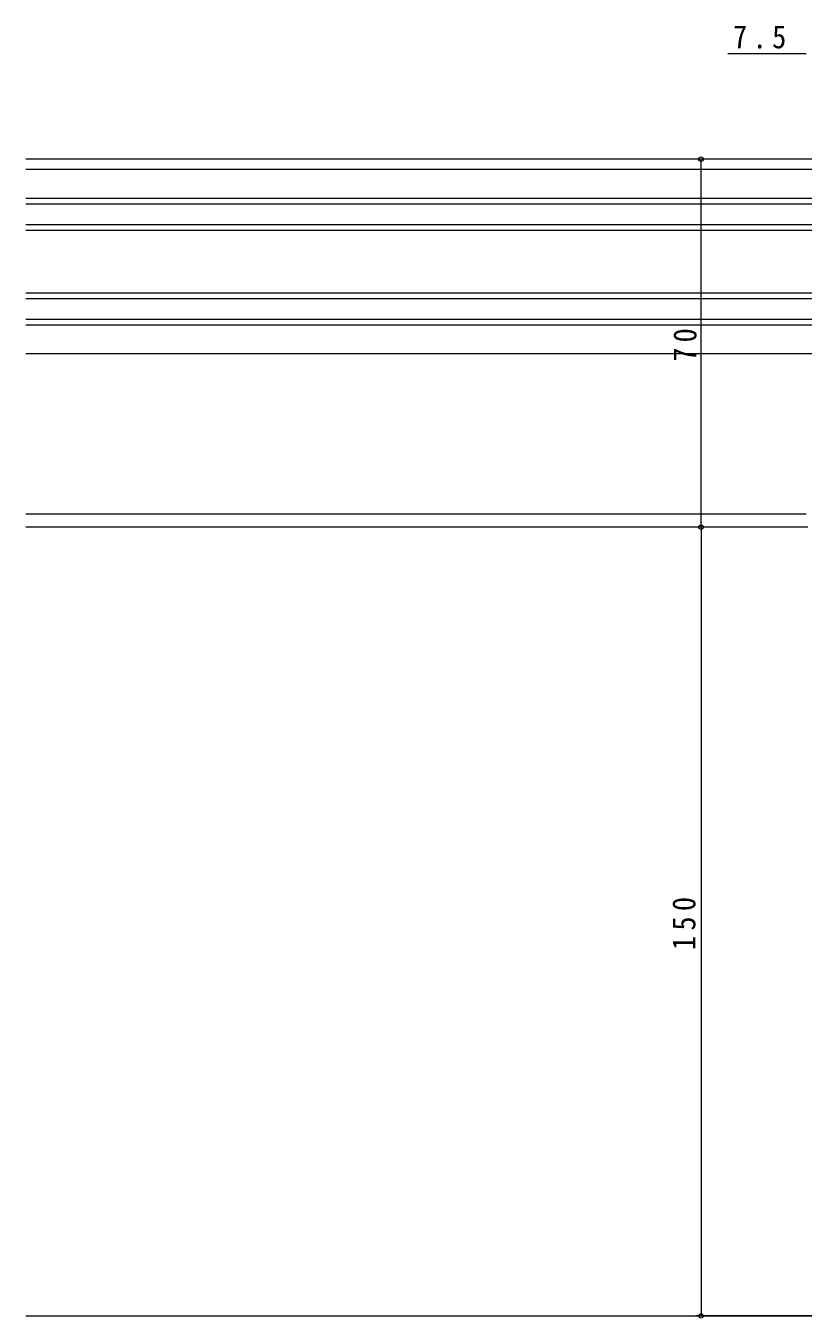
# Model space of a CAD drawing. Units: millimetres, scale not verified. Extents: x -594 to 539, y -420 to 386.
# Drawn here: x 136 to 283.9, y -273 to -27.2 of the extents above; entities that cross this region are included whole.
import ezdxf

# ---------------------------------------------------------------- set-up
doc = ezdxf.new("R2010")
doc.units = ezdxf.units.MM
doc.header["$LTSCALE"] = 2
for name, color, linetype, lineweight in [('0-4_YKK_12', 2, 'Continuous', 9), ('0-6_YKK_D', 6, 'Continuous', 9), ('0-7_YSS_K', 3, 'Continuous', 9)]:
    doc.layers.add(name, color=color, linetype=linetype, lineweight=lineweight)
doc.styles.add('ＭＳ ゴシック', font='')
doc.styles.get('ＭＳ ゴシック').set_extended_font_data('MS Gothic')

msp = doc.modelspace()

# ---------------------------------------------------------------- linework, layer by layer
at = {"layer": '0-4_YKK_12'}
for p, q in [((292.299, -52.594), (135.999, -52.594)), ((292.499, -54.594), (135.999, -54.594)), ((304.999, -60.094), (135.999, -60.094)), ((135.999, -61.094), (304.999, -61.094)), ((304.999, -65.094), (135.999, -65.094)), ((135.999, -66.094), (304.999, -66.094)), ((304.999, -78.094), (135.999, -78.094)), ((135.999, -79.094), (304.999, -79.094)), ((304.999, -83.094), (135.999, -83.094)), ((135.999, -84.094), (304.999, -84.094)), ((314.999, -89.594), (135.999, -89.594)), ((284.499, -120.094), (135.999, -120.094)), ((284.799, -122.594), (135.999, -122.594))]:
    msp.add_line(p, q, dxfattribs=at)
at = {"layer": '0-6_YKK_D'}
for p, q in [((284.499, -32.594), (269.599, -32.594)), ((264.499, -122.592), (264.499, -52.592)), ((264.499, -122.594), (264.499, -52.594)), ((283.799, -122.592), (263.499, -122.592)), ((264.499, -122.592), (264.499, -272.594)), ((290.499, -272.594), (263.499, -272.594))]:
    msp.add_line(p, q, dxfattribs=at)
for centre in [(264.499, -52.592), (264.499, -52.594), (264.499, -122.592), (264.499, -122.592), (264.499, -122.594), (264.499, -272.594)]:
    msp.add_circle(centre, 0.425, dxfattribs=at)
at = {"layer": '0-7_YSS_K'}
msp.add_line((135.999, -272.594), (291.499, -272.594), dxfattribs=at)

# ---------------------------------------------------------------- texts
at = {"layer": '0-6_YKK_D', "color": 7, "insert": (270.599, -31.594), "char_height": 4.399, "attachment_point": 7, "style": 'ＭＳ ゴシック'}
msp.add_mtext('\\T1.38;\\W0.9;7.5', dxfattribs=at)
at = {"layer": '0-6_YKK_D', "color": 7, "char_height": 4.399, "attachment_point": 7, "rotation": 90, "style": 'ＭＳ ゴシック'}
for s, insert in [('\\T1.36;\\W0.9;70', (263.699, -91.112)), ('\\T1.36;\\W0.9;70', (263.699, -91.114)), ('\\T1.38;\\W0.9;150', (263.499, -203.033))]:
    msp.add_mtext(s, dxfattribs=dict(at, insert=insert))

doc.saveas('drawing.dxf')
